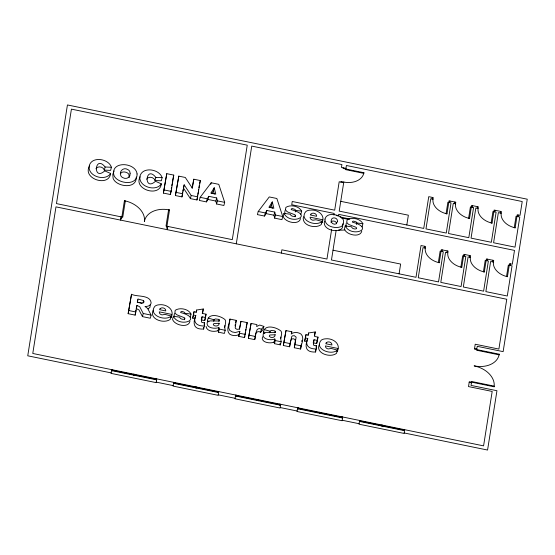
<?xml version="1.0" encoding="UTF-8"?>
<svg xmlns="http://www.w3.org/2000/svg" width="555" height="555" viewBox="0 0 555 555"><rect width="100%" height="100%" fill="white"/><g stroke="black" fill="none" stroke-linecap="round" stroke-linejoin="round"><path stroke-width="0.83" d="M194.992 318.625L192.689 318.154L193.48 315.025L195.79 315.497C192.467 323.863 193.73 329.635 203.616 329.053L203.629 327.443M203.616 329.053L204.406 325.931L204.441 322.712L202.457 322.601L201.444 322.004L202.062 316.787L205.503 317.495L206.03 314.179L202.582 313.478L203.297 308.982L196.657 310.023L196.061 312.368M306.957 341.575L304.646 341.096L305.444 337.974L307.754 338.446C304.424 346.813 305.694 352.585 315.573 352.002L315.601 349.588M315.573 352.002L316.371 348.873L316.405 345.661L314.421 345.55L313.402 344.953L314.026 339.736L317.467 340.437L317.994 337.128L314.546 336.42L315.261 331.932L308.615 332.972L308.018 335.31M206.072 326.437C206.647 331.543 214.209 332.119 218.066 330.627L218.857 327.499C215.09 329.316 205.371 327.943 207.334 322.143L209.984 320.887L219.523 320.998L219.516 320.263L218.614 319.347L215.243 318.938L214.112 319.784L213.717 321.345M321.997 220.932L321.872 222.888C326.153 215.118 317.349 209.159 310.21 210.13A8.047 5.751 14.3 0 0 305.874 211.51C298.451 220.217 315.837 227.141 322.039 221.41L315.941 219.738L312.923 220.231A3.032 2.164 14.3 0 1 310.259 218.198L310.12 217.192L322.67 219.766M337.322 349.643L337.197 351.599C341.478 343.829 332.674 337.87 325.535 338.841A8.047 5.751 14.3 0 0 321.192 340.229C313.776 348.928 331.162 355.852 337.364 350.129L331.266 348.45L328.248 348.949A3.032 2.164 14.3 0 1 325.584 346.917L325.445 345.904L337.988 348.478M136.287 177.073C136.676 188.346 120.941 187.104 115.135 181.402A10.649 7.61 14.3 0 1 113.088 178.245L112.804 174.319L114.136 170.926M494.089 386.779L494.227 384.608A23.033 16.456 14.3 0 0 474.123 365.87A23.033 16.456 14.3 0 0 498.709 356.289L499.243 354.201L474.449 349.116L475.219 344.232L498.889 349.081L506.764 299.263L55.965 206.869L32.773 353.466L483.578 445.866L492.188 391.435L468.517 386.585L469.294 381.694L494.089 386.779L494.193 386.127L471.653 381.507L471.029 385.413L496.954 390.727L487.567 450.05L404.172 432.956M301.788 341.533L301.865 340.423M129.225 177.475L128.94 174.575A4.204 3.004 14.3 0 0 127.088 172.751C125.014 171.689 121.767 171.363 120.421 173.694M120.428 220.078L120.941 216.825M167.52 228.389L166.618 228.202L169.504 209.956L168.602 209.776L166.021 226.065L232.295 239.642L247.239 145.167L71.422 109.134L56.478 203.609L122.745 217.192L125.326 200.903L124.424 200.716L121.538 218.961L120.636 218.781M111.666 369.637L111.069 373.383L156.149 382.624L156.746 378.878M112.075 370.733L112.228 369.755M112.637 370.844L112.79 369.866M136.988 305.389L135.149 315.122L128.149 313.686L131.521 294.275C136.905 297.168 150.218 294.33 151.147 302.968C150.682 305.784 147.443 306.651 144.98 306.429L147.679 308.483L151.12 315.108L150.322 318.23L142.455 316.621L138.972 309.947L136.19 308.511L136.988 305.389L139.77 306.818L143.245 313.499L142.455 316.621M128.149 313.686L131.521 294.275M135.149 315.122L135.933 310.162M133.484 375.118L133.644 374.139M134.046 375.236L134.206 374.257M163.392 193.084L166.771 173.673L173.75 175.102L171.169 191.392L170.378 194.514L163.392 193.084L166.771 173.673M134.615 375.353L134.768 374.375M170.378 194.514L171.016 190.441M171.28 188.811L171.537 187.188M171.793 185.557L172.05 183.927M172.307 182.297L173.75 175.102M167.312 229.687L167.825 226.433M184.177 184.822L181.971 196.893L175.422 195.547L178.793 176.136L185.294 177.468L192.356 188.221L193.785 179.209L200.348 180.555L196.976 199.966L190.407 198.621L183.386 187.944L184.177 184.822L191.204 195.499L197.767 196.845M175.422 195.547L178.793 176.136M181.971 196.893L182.609 192.828M182.866 191.198L183.122 189.574M155.462 379.627L155.615 378.649M156.024 379.738L156.184 378.76M171.1 317.03L171.016 317.543C175.297 309.773 166.5 303.814 159.361 304.778A8.047 5.751 14.3 0 0 155.018 306.166C147.602 314.865 164.988 321.796 171.19 316.066L165.092 314.394L162.074 314.886A3.032 2.164 14.3 0 1 159.41 312.853L159.271 311.848L171.814 314.421M192.079 188.069L193.785 179.209M196.976 199.966L197.622 195.894M197.878 194.264L198.135 192.634M198.392 191.01L198.648 189.38M198.905 187.75L199.294 185.308M173.653 382.339L173.056 386.086L218.136 395.327L218.732 391.58M174.055 383.436L174.214 382.457M174.624 383.554L174.776 382.575M192.689 318.154L194.007 311.716L196.31 312.188L196.657 310.023M193.48 315.025L194.007 311.716M195.79 315.497C192.37 322.76 197.677 326.416 204.406 325.931M202.263 313.603L203.297 308.982M202.062 316.787L201.264 319.909L204.712 320.617L206.03 314.179M195.471 387.827L195.624 386.849M196.033 387.938L196.192 386.96M196.602 388.056L196.754 387.078M236.284 243.825L251.748 146.097L341.908 164.571L341.45 167.437L345.959 168.359M224.47 327.762L224.824 325.528M217.449 392.329L217.602 391.351M218.011 392.44L218.164 391.469M240.96 321.338L239.67 328.345L238.997 329.108L237.061 329.351L235.535 328.553L235.209 327.839L236.243 320.374L229.95 319.083L228.688 327.7L229.687 330.336L232.351 331.959L235.369 332.521L239.815 331.314L238.712 336.351L244.554 337.544L247.218 322.622L240.96 321.338L239.399 329.33M235.063 325.931L235.32 324.307M238.712 336.351L239.815 331.314M244.554 337.544L244.824 335.858M245.088 334.172L245.359 332.487M245.622 330.801L245.893 329.115M246.156 327.429L246.427 325.743M235.632 395.049L235.042 398.795L280.122 408.036L280.712 404.29M236.041 396.138L236.201 395.16M236.61 396.256L236.763 395.278M263.875 326.402L261.433 329.226C255.002 325.917 256.181 336.219 254.703 339.625L248.418 338.335L251.082 323.412L256.937 324.613L256.632 326.548L259.712 325.029L263.875 326.402L263.077 329.524L260.635 332.355C258.457 330.579 255.487 332.168 255.536 334.894M248.418 338.335L251.082 323.412M254.703 339.625L255.328 335.671M257.458 400.53L257.61 399.551M258.019 400.648L258.172 399.669M281.364 253.066L281.878 249.805L326.957 259.046L331.647 229.402M258.581 400.759L258.741 399.78M280.566 338.495L280.802 337.003M294.31 347.742L296.141 337.156L294.289 335.657L292.346 335.9L291.673 336.656L289.592 346.778L283.334 345.494L285.998 330.572L291.826 331.765L291.521 333.687C294.344 331.862 298.181 332.223 300.935 334.006C305.007 337.898 300.997 344.343 300.602 349.033L294.31 347.742L295.336 341.256L295.017 339.57L293.491 338.779L291.548 339.022L290.487 341.11M283.334 345.494L285.998 330.572M279.436 405.032L279.588 404.054M279.998 405.15L280.15 404.172M289.592 346.778L290.362 341.922M300.602 349.033L301.393 344.031M304.646 341.096L305.971 334.665L308.275 335.137L308.615 332.972M305.444 337.974L305.971 334.665M307.754 338.446C304.334 345.703 309.635 349.366 316.371 348.873M297.619 407.752L297.029 411.498L342.109 420.739L342.699 416.992M298.028 408.848L298.181 407.869M298.59 408.959L298.75 407.981M333.916 215.069L334.172 213.439L291.736 204.739L292.249 201.486L334.693 210.178L339.188 181.769L343.691 182.692M340.985 182.144L341.089 181.492L343.795 182.047A18.606 13.292 14.3 0 0 363.532 174.152L363.893 172.709L343.15 168.456L343.254 167.804M314.026 339.736L313.228 342.858L316.669 343.566L317.065 341.082M336.157 230.325L331.467 259.976L415.993 277.299L421.016 245.532L425.525 246.455L425.269 248.085A16.282 11.634 14.3 0 0 437.472 262.279L439.241 262.723L441.308 249.695L448.065 251.075L447.809 252.705A16.282 11.634 14.3 0 0 460.012 266.899L461.781 267.344L463.848 254.315L470.605 255.695L470.349 257.326A16.282 11.634 14.3 0 0 482.552 271.52L484.321 271.964L486.388 258.928L493.714 260.434L493.45 262.064A16.282 11.634 14.3 0 0 505.66 276.251L507.43 276.695L509.49 263.667L512.307 264.242L514.499 250.402L338.682 214.362L338.425 215.992L336.17 215.527M343.795 182.047L339.202 211.108L423.722 228.431L428.751 196.664L433.254 197.594L432.997 199.217A16.282 11.634 14.3 0 0 445.2 213.411L446.976 213.855L449.037 200.827L455.794 202.214L455.537 203.838A16.282 11.634 14.3 0 0 467.74 218.032L469.516 218.476L471.577 205.447L478.341 206.828L478.077 208.458A16.282 11.634 14.3 0 0 490.28 222.652L492.056 223.096L494.116 210.067L501.442 211.566L501.186 213.196A16.282 11.634 14.3 0 0 513.389 227.383L515.158 227.834L517.218 214.799L520.035 215.375L522.227 201.534L346.41 165.494L345.751 169.663L363.789 173.361L363.893 172.709M319.444 413.232L319.597 412.254M320.006 413.35L320.159 412.372M320.568 413.461L320.721 412.49M341.422 417.735L341.575 416.763M341.984 417.853L342.137 416.874M359.605 420.454L359.016 424.2L404.096 433.441L404.685 429.695M360.015 421.55L360.167 420.572M360.577 421.661L360.736 420.69M399.087 273.83L400.634 264.062L333.014 250.201M406.822 224.962L408.362 215.194L340.742 201.333M381.431 425.935L381.583 424.963M381.993 426.053L382.145 425.075M382.555 426.171L382.707 425.192M424.367 247.905L424.624 246.274M432.095 199.037L432.352 197.407M403.402 430.444L403.561 429.466M403.971 430.555L404.123 429.584M441.946 251.505L442.203 249.875M449.682 202.637L449.938 201.007M446.907 252.525L447.163 250.895M454.635 203.657L454.899 202.027M464.486 256.126L464.75 254.495M472.222 207.258L472.478 205.627M469.447 257.138L469.703 255.515M477.175 208.278L477.439 206.647M487.026 260.746L487.29 259.116M494.762 211.878L495.018 210.248M492.549 261.877L492.812 260.246M500.284 213.009L500.541 211.379M510.135 265.477L510.392 263.854M517.864 216.617L518.12 214.986M499.243 354.201L499.139 354.853L476.599 350.233L477.217 346.32L503.135 351.634L527.25 199.196L67.433 104.95L27.75 355.804L111.146 372.898M110.653 173.479C105.346 181.651 87.78 176.532 89.175 166.139C91.332 155.851 108.738 158.501 111.409 167.27L110.618 170.392L104.312 170.121L105.103 166.999C94.725 153.839 92.477 181.832 104.756 170.898L110.653 173.479C108.835 187.68 81.599 178.53 89.688 165.841M161.373 183.878C156.073 192.044 138.5 186.931 139.902 176.532C142.052 166.25 159.465 168.9 162.136 177.669L161.339 180.791L155.032 180.521L155.83 177.392C145.452 164.238 143.204 192.231 155.483 181.291L161.373 183.878C159.66 197.767 133.061 189.366 140.137 176.754M137.404 301.337L137.8 299.776M142.996 302.919L143.592 300.581L138.001 298.999L137.474 302.308C139.388 302.336 142.926 304.355 144.092 301.934L143.592 300.581M190.407 198.621L191.204 195.499M199.55 183.677L200.348 180.555M200.14 197.33L199.342 200.452L206.453 201.909L207.979 199.446L208.777 196.324L216.679 197.941L217.387 200.861L216.589 203.983L223.88 205.482L224.678 202.36L218.781 184.336L211.184 182.775L200.14 197.33L207.251 198.787L208.777 196.324M171.19 316.066L170.392 319.194C164.419 324.314 148.56 319.257 153.291 310.19M190.247 317.217L191.045 314.088C188.547 308.871 179.813 307.227 175.248 310.28L174.901 312.368A4.891 3.49 14.3 0 0 177.364 315.018L184.392 317.724L184.78 318.986C183.032 319.812 180.257 319.132 179.626 317.134L173.347 316.281L172.549 319.402C174.52 325.376 188.443 328.428 189.949 321.4M210.789 184.336L211.184 182.775M206.453 201.909L207.251 198.787M211.739 193.556L213.439 190.885L214.23 187.756L215.791 194.125L210.845 193.112L214.23 187.756M184.468 319.715L184.87 318.154M216.589 203.983L215.888 201.07L216.679 197.941M204.712 320.617L205.503 317.495M204.046 324.273L204.441 322.712M208.881 321.643L207.403 321.227C208.014 312.16 220.654 315.705 225.018 319.638A7.229 5.162 14.3 0 1 225.614 322.406L224.796 327.616L225.177 330.287L224.386 333.409L218.51 332.209L218.066 330.627M218.837 321.296L219.232 319.729M218.51 332.209L219.308 329.087L218.857 327.499M229.95 319.083C229.555 323.78 225.545 330.218 229.617 334.11C232.365 335.886 236.194 336.254 239.018 334.436M258.214 211.483L257.416 214.612L264.527 216.068L266.053 213.606L266.844 210.477L274.753 212.1L275.46 215.021L274.663 218.143L281.954 219.641L282.752 216.512L276.855 198.489L269.258 196.935L258.214 211.483L265.325 212.947L266.844 210.477M235.646 322.719L236.243 320.374M264.527 216.068L265.325 212.947M269.813 207.716L271.506 205.038L272.304 201.916L273.865 208.285L268.918 207.265L272.304 201.916M274.663 218.143L273.962 215.222L274.753 212.1M246.621 324.966L247.218 322.622M285.52 209.471A4.891 3.49 14.3 0 0 287.976 212.114L295.003 214.82L295.392 216.089C293.65 216.908 290.869 216.228 290.237 214.23L283.959 213.377L283.168 216.505C285.138 222.472 299.062 225.524 300.56 218.497M260.635 332.355L261.433 329.226M264.867 333.118L263.389 332.702C263.993 323.634 276.633 327.179 280.997 331.113A7.229 5.162 14.3 0 1 281.6 333.881L280.774 339.091L281.163 341.762L280.365 344.884L274.489 343.684L274.045 342.102L274.843 338.973C271.069 340.791 261.356 339.417 263.32 333.617L265.963 332.362L275.502 332.473L275.495 331.737L274.593 330.822L271.228 330.412L270.091 331.259L269.695 332.82M295.26 211.954L295.655 210.394L295.017 209.408L292.367 208.562L291.292 208.867L291.208 209.61C314.879 215.957 290.216 225.677 283.959 213.377M295.087 216.811L295.482 215.25M300.859 214.313L301.656 211.191C299.159 205.974 290.425 204.323 285.867 207.383L285.52 209.471M274.815 332.764L275.211 331.203M274.489 343.684L275.287 340.562L274.843 338.973M291.229 334.11L291.826 331.765M322.039 221.41L321.248 224.539C315.441 229.215 301.171 225.462 303.495 216.623M314.463 335.06L315.261 331.932M362.103 226.863L362.894 223.741C360.396 218.524 351.669 216.873 347.104 219.933L346.757 222.021A4.891 3.49 14.3 0 0 349.22 224.664L356.241 227.37L356.636 228.639C354.888 229.465 352.113 228.785 351.481 226.78L345.203 225.934L344.405 229.055C346.375 235.022 360.299 238.074 361.804 231.053M317.196 340.25L317.994 337.128M316.669 343.566L317.467 340.437M316.003 347.222L316.405 345.661M356.497 224.511L356.893 222.95L356.261 221.958L353.604 221.119L352.529 221.417L352.446 222.166C376.123 228.507 351.461 238.227 345.203 225.934M337.364 350.129L336.566 353.251C330.593 358.37 314.734 353.313 319.465 344.246M324.508 220.973C322.406 228.868 333.839 232.205 339.716 229.957A8.089 5.779 14.3 0 0 342.553 227.273L342.768 223.672M174.457 313.402L174.11 315.497A4.891 3.49 14.3 0 0 174.617 316.517M285.069 210.505L284.722 212.593A4.891 3.49 14.3 0 0 285.235 213.62M346.313 223.054L345.959 225.143A4.891 3.49 14.3 0 0 346.473 226.169M262.522 336.739C260.559 342.539 270.278 343.92 274.045 342.102M95.904 168.81C97.652 165.536 103.466 166.653 104.312 170.121M146.631 179.209C148.372 175.935 154.186 177.045 155.032 180.521M207.403 321.227L207.979 320.297M263.389 332.702L263.958 331.772M330.863 222.194L331.682 221.369C333.479 220.467 336.073 221.306 336.621 223.346M148.095 308.962L149.954 307.31L150.322 304.598M105.103 166.999L111.409 167.27M155.83 177.392L162.136 177.669M295.655 210.394L301.656 211.191M356.893 222.95L362.894 223.741M191.045 314.088L185.044 313.298L184.406 312.305L182.678 311.584L181.09 311.542L180.59 312.514C204.268 318.861 179.605 328.574 173.347 316.281M169.504 209.956L166.535 209.492A23.033 16.456 14.3 0 0 144.383 221.625A23.033 16.456 14.3 0 0 127.345 201.458L124.424 200.716M432.997 199.217L430.742 198.759L425.976 228.896L446.262 233.051L451.035 202.915L447.878 202.27L446.074 213.668L446.976 213.855M455.537 203.838L453.282 203.38L448.516 233.509L468.802 237.672L473.575 207.535L470.418 206.89L468.614 218.288L469.516 218.476M478.077 208.458L475.822 208L471.056 238.13L491.341 242.292L496.114 212.156L492.958 211.51L491.154 222.909L492.056 223.096M501.186 213.196L498.362 212.62L493.596 242.75L515.012 247.142L519.778 217.005L516.06 216.242L514.256 227.647L515.158 227.834M339.965 216.977L349.796 218.996M341.498 217.969L348.873 219.482M164.19 189.963L171.169 191.392M176.213 192.425L182.761 193.764M217.387 200.861L224.678 202.36M207.979 199.446L215.888 201.07M275.46 215.021L282.752 216.512M266.053 213.606L273.962 215.222M425.269 248.085L423.014 247.627L418.248 277.757L438.533 281.919L443.299 251.783L440.143 251.137L438.339 262.536L439.241 262.723M447.809 252.705L445.554 252.248L440.788 282.377L461.073 286.54L465.839 256.403L462.683 255.758L460.879 267.156L461.781 267.344M470.349 257.326L468.094 256.868L463.328 286.997L483.613 291.16L488.379 261.023L485.223 260.378L483.426 271.777L484.321 271.964M493.45 262.064L490.634 261.481L485.868 291.618L507.284 296.009L512.05 265.873L508.331 265.11L506.528 276.515L507.43 276.695M474.553 348.464L476.8 348.928M137.203 302.121L141.851 303.183M128.947 310.564L135.94 312M143.245 313.499L151.12 315.108M219.308 329.087L225.177 330.287M239.51 333.229L245.352 334.422M249.209 335.213L255.501 336.503M275.287 340.562L281.163 341.762M284.132 342.373L290.39 343.656M295.107 344.62L301.393 345.911M469.19 382.346L471.445 382.811M112.714 370.358L133.561 374.632M134.692 374.861L155.539 379.134M174.7 383.061L195.547 387.335M196.678 387.563L217.525 391.837M236.687 395.764L257.534 400.037M258.665 400.273L279.512 404.546M298.673 408.473L319.52 412.747M320.644 412.975L341.498 417.249M360.653 421.176L381.507 425.449M382.631 425.678L403.485 429.952M111.506 370.615L156.586 379.856M173.493 383.318L218.573 392.558M235.48 396.027L280.559 405.261M297.466 408.73L342.546 417.971M359.453 421.432L404.533 430.673M156.226 382.138L173.132 385.6M218.212 394.841L235.119 398.303M280.199 407.543L297.105 411.012M342.185 420.246L359.092 423.715M264.187 329.573L270.091 331.259M208.201 318.105L214.112 319.784M279.921 343.552L280.365 344.884M271.506 205.038L272.29 208.222M213.439 190.885L214.216 194.063M344.891 229.853A18.606 13.292 14.3 0 1 338.654 230.034M324.946 219.107C324.869 226.391 334.811 228.792 340.513 226.835A8.089 5.779 14.3 0 0 343.351 224.151L343.566 220.55A7.978 5.696 14.3 0 0 339.487 216.214C335.026 214.015 326.562 212.863 324.946 219.107M137.078 173.951C137.474 185.224 121.732 183.982 115.933 178.28A10.649 7.61 14.3 0 1 113.886 175.116C110.362 160.666 135.753 162.115 137.078 173.951M130.113 173.264C130.737 177.572 125.992 179.806 122.641 177.565A4.149 2.962 14.3 0 1 120.817 175.713C118.763 171.238 123.723 166.715 127.886 169.622A4.204 3.004 14.3 0 1 129.738 171.453L130.113 173.264M219.163 323.274C219.371 326.368 214.723 326.86 213.252 324.779L213.848 323.537L219.163 323.274M275.141 334.748C275.349 337.842 270.708 338.335 269.231 336.247L269.834 335.012L275.141 334.748M337.426 221.605L336.177 223.818C333.264 225.399 329.753 221.986 331.661 219.072L332.48 218.247C334.721 217.026 338.057 218.892 337.426 221.605M160.034 308.809L159.625 309.683L165.792 310.946C166.049 308.053 161.741 306.735 160.034 308.809M310.883 214.154L310.481 215.028L316.641 216.29C316.898 213.398 312.59 212.079 310.883 214.154M326.208 342.872L325.806 343.746L331.966 345.009C332.223 342.116 327.915 340.791 326.208 342.872"/></g></svg>
